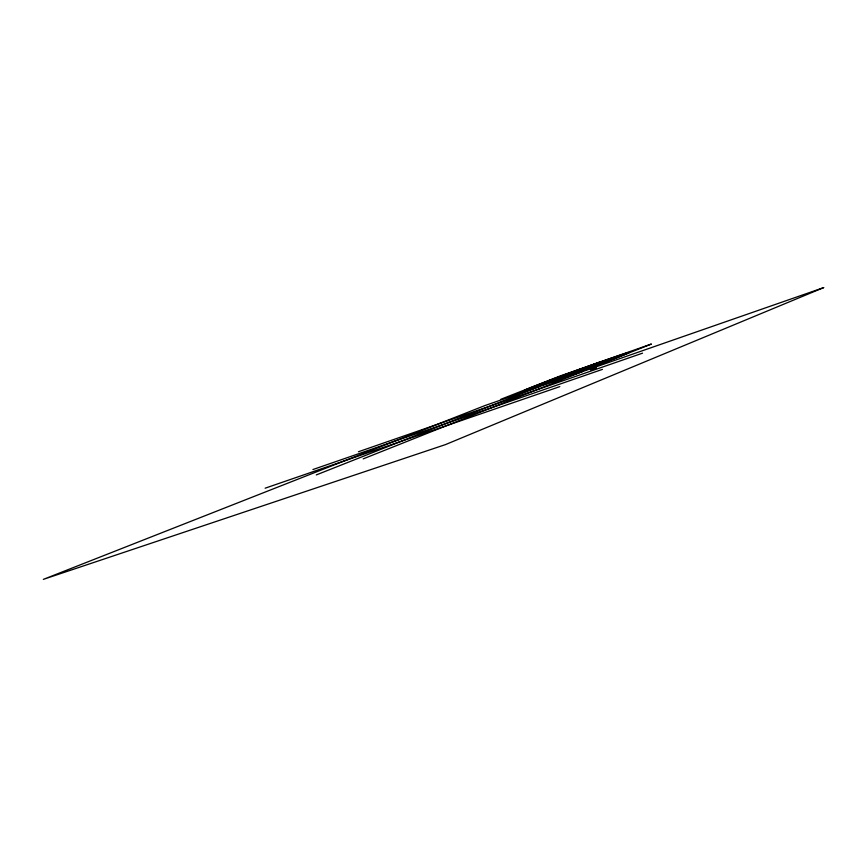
<?xml version="1.0" encoding="UTF-8"?>
<svg xmlns="http://www.w3.org/2000/svg" width="867" height="867" viewBox="0 0 867 867"><rect width="100%" height="100%" fill="white"/><g stroke="black" fill="none" stroke-linecap="round" stroke-linejoin="round"><path stroke-width="1.3" d="M590.59 369.927L596.507 367.879M363.186 458.871L582.7 371.455M316.292 474.921L539.848 386.379M358.418 451.761L642.534 353.172M312.922 469.535L602.435 369.385M265.139 488.197L559.822 386.617M599.032 362.406L597.363 363.674L628.77 352.511L599.39 363.468L606.597 361.561L552.81 381.112L555.552 379.41L524.546 390.421L554.284 379.345L548.486 380.786L599.032 362.406M823.65 287.627L445.432 444.619L43.35 579.373L484.946 405.561L823.65 287.627M651.204 344.101L594.86 366.524L500.909 399.275L560.223 375.931L651.204 344.101M593.104 364.974L539.697 384.384L559.605 378.185L614.898 358.104L593.104 364.974M550.458 381.946A55.586 1.03 -19.9 0 0 629.041 352.533A55.586 1.03 -19.9 0 0 550.859 379.909A55.586 1.03 -19.9 0 0 550.458 381.946"/></g></svg>
